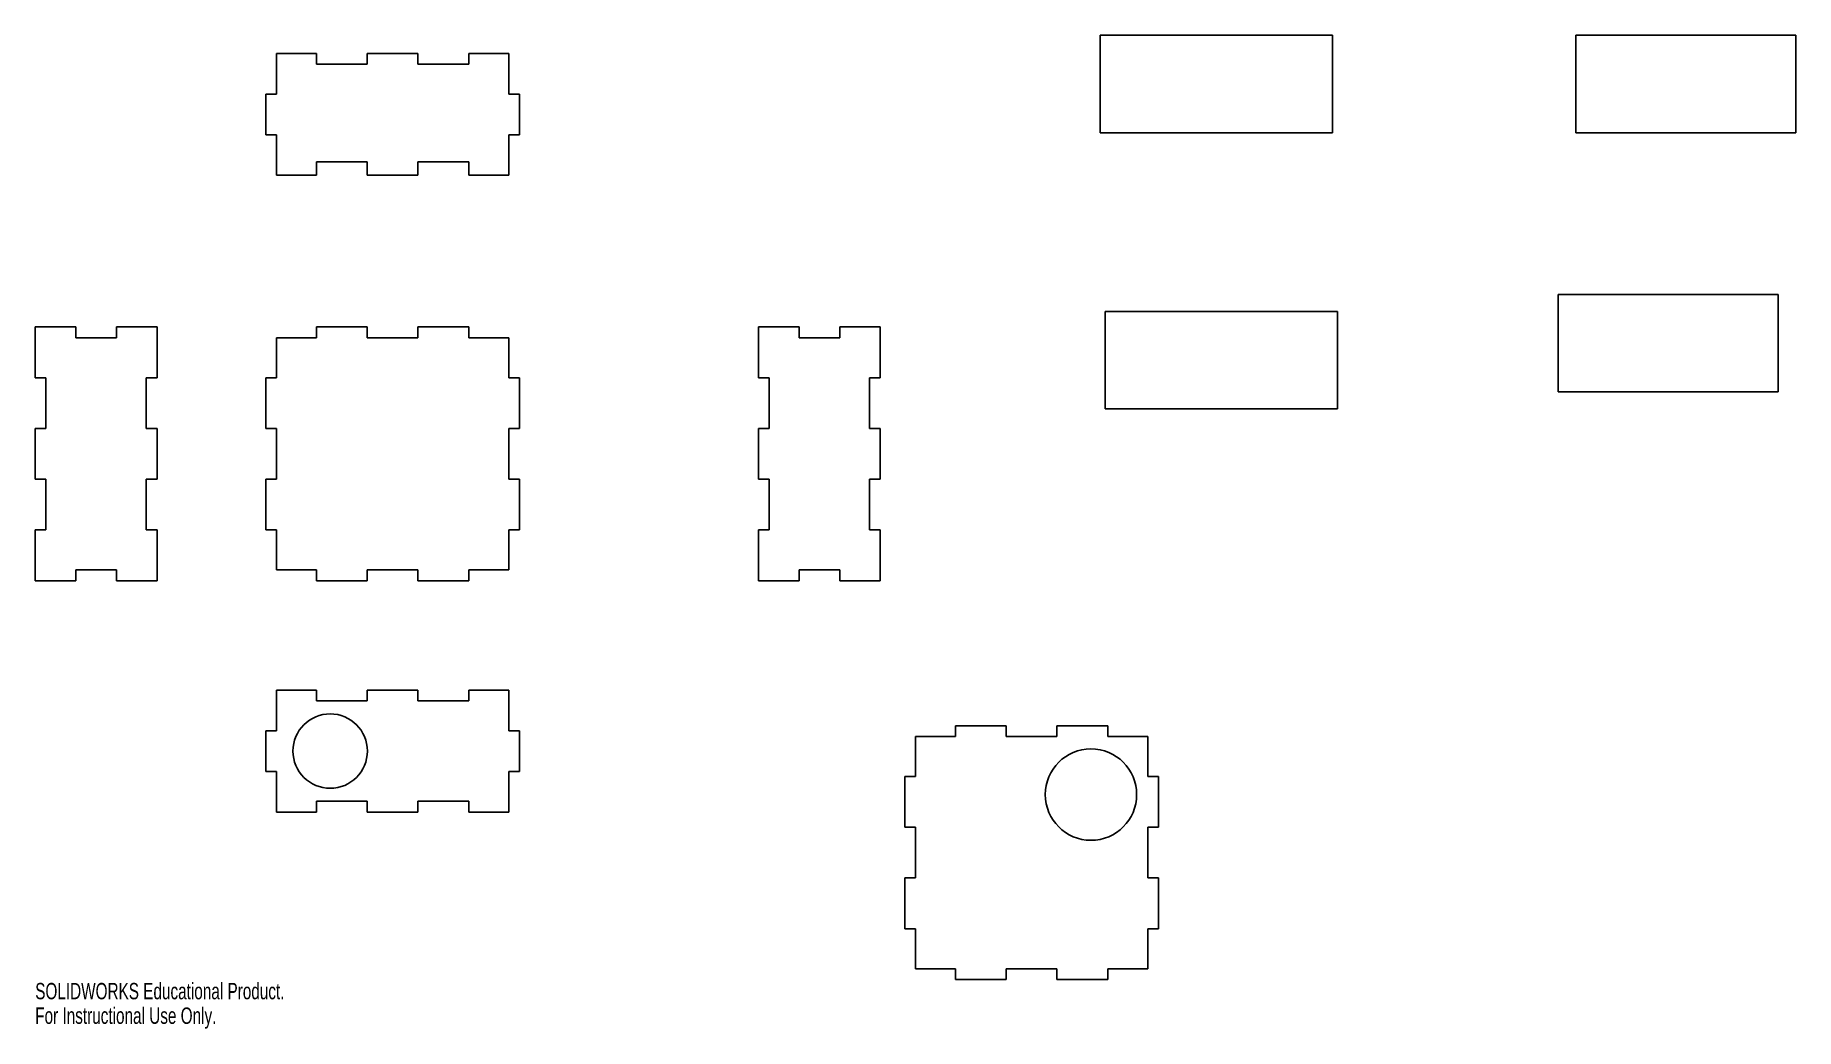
# Model space of a CAD drawing. Header units: millimetres. Extents: x -19.9 to 32.2, y -10.4 to 18.9.
import ezdxf

# ---------------------------------------------------------------- set-up
doc = ezdxf.new("R2010")
doc.units = ezdxf.units.MM
doc.styles.add('SLDTEXTSTYLE0', font='TXT', dxfattribs={"width": 0.7})

msp = doc.modelspace()

# ---------------------------------------------------------------- linework, layer by layer
at = {"color": 7, "linetype": 'Continuous', "lineweight": 25}
for p, q in [((18.453, 18.947), (11.593, 18.947)), ((11.593, 18.947), (11.593, 16.067)), ((18.453, 16.067), (18.453, 18.947)), ((32.153, 18.947), (25.653, 18.947)), ((25.653, 18.947), (25.653, 16.067)), ((32.153, 16.067), (32.153, 18.947)), ((-11.575, 18.407), (-12.757, 18.407)), ((-12.757, 18.407), (-12.757, 17.207)), ((-11.575, 18.407), (-11.575, 18.089)), ((-8.575, 18.407), (-10.075, 18.407)), ((-10.075, 18.089), (-10.075, 18.407)), ((-8.575, 18.407), (-8.575, 18.089)), ((-5.893, 18.407), (-7.075, 18.407)), ((-7.075, 18.089), (-7.075, 18.407)), ((-5.893, 18.407), (-5.893, 17.207)), ((-11.575, 18.089), (-10.075, 18.089)), ((-8.575, 18.089), (-7.075, 18.089)), ((-13.075, 17.207), (-13.075, 16.007)), ((-13.075, 17.207), (-12.757, 17.207)), ((-5.575, 17.207), (-5.893, 17.207)), ((-5.575, 16.007), (-5.575, 17.207)), ((-12.757, 16.007), (-13.075, 16.007)), ((-12.757, 16.007), (-12.757, 14.807)), ((-5.893, 16.007), (-5.575, 16.007)), ((-5.893, 16.007), (-5.893, 14.807)), ((11.593, 16.067), (18.453, 16.067)), ((25.653, 16.067), (32.153, 16.067)), ((-11.575, 15.21), (-10.075, 15.21)), ((-11.575, 14.807), (-11.575, 15.21)), ((-10.075, 15.21), (-10.075, 14.807)), ((-8.575, 15.21), (-7.075, 15.21)), ((-8.575, 14.807), (-8.575, 15.21)), ((-7.075, 15.21), (-7.075, 14.807)), ((-12.757, 14.807), (-11.575, 14.807)), ((-10.075, 14.807), (-8.575, 14.807)), ((-7.075, 14.807), (-5.893, 14.807)), ((31.629, 11.286), (25.129, 11.286)), ((25.129, 11.286), (25.129, 8.406)), ((31.629, 8.406), (31.629, 11.286)), ((18.602, 10.784), (11.742, 10.784)), ((11.742, 10.784), (11.742, 7.904)), ((18.602, 7.904), (18.602, 10.784)), ((-19.889, 10.328), (-19.889, 8.828)), ((-18.689, 10.328), (-19.889, 10.328)), ((-18.689, 10.328), (-18.689, 10.01)), ((-18.689, 10.01), (-17.489, 10.01)), ((-17.489, 10.328), (-17.489, 10.01)), ((-16.289, 10.328), (-17.489, 10.328)), ((-16.289, 8.828), (-16.289, 10.328)), ((-12.757, 10.01), (-12.757, 8.828)), ((-12.757, 10.01), (-11.575, 10.01)), ((-11.575, 10.328), (-11.575, 10.01)), ((-10.075, 10.328), (-11.575, 10.328)), ((-10.075, 10.01), (-10.075, 10.328)), ((-10.075, 10.01), (-8.575, 10.01)), ((-8.575, 10.01), (-8.575, 10.328)), ((-7.075, 10.328), (-8.575, 10.328)), ((-7.075, 10.01), (-7.075, 10.328)), ((-7.075, 10.01), (-5.893, 10.01)), ((-5.893, 10.01), (-5.893, 8.828)), ((1.491, 10.328), (1.491, 8.828)), ((2.691, 10.328), (1.491, 10.328)), ((2.691, 10.328), (2.691, 10.01)), ((2.691, 10.01), (3.891, 10.01)), ((3.891, 10.01), (3.891, 10.328)), ((5.091, 10.328), (3.891, 10.328)), ((5.091, 8.828), (5.091, 10.328)), ((-19.889, 8.828), (-19.571, 8.828)), ((-19.571, 8.828), (-19.571, 7.328)), ((-16.289, 8.828), (-16.607, 8.828)), ((-16.607, 8.828), (-16.607, 7.328)), ((-13.075, 8.828), (-13.075, 7.328)), ((-13.075, 8.828), (-12.757, 8.828)), ((-5.893, 8.828), (-5.575, 8.828)), ((-5.575, 7.328), (-5.575, 8.828)), ((1.491, 8.828), (1.808, 8.828)), ((1.808, 8.828), (1.808, 7.328)), ((5.091, 8.828), (4.773, 8.828)), ((4.773, 8.828), (4.773, 7.328)), ((25.129, 8.406), (31.629, 8.406)), ((11.742, 7.904), (18.602, 7.904)), ((-19.889, 7.328), (-19.889, 5.828)), ((-19.571, 7.328), (-19.889, 7.328)), ((-16.607, 7.328), (-16.289, 7.328)), ((-16.289, 5.828), (-16.289, 7.328)), ((-12.757, 7.328), (-13.075, 7.328)), ((-12.757, 7.328), (-12.757, 5.828)), ((-5.893, 7.328), (-5.893, 5.828)), ((-5.575, 7.328), (-5.893, 7.328)), ((1.491, 7.328), (1.491, 5.828)), ((1.808, 7.328), (1.491, 7.328)), ((4.773, 7.328), (5.091, 7.328)), ((5.091, 5.828), (5.091, 7.328)), ((-19.571, 5.828), (-19.889, 5.828)), ((-19.571, 5.828), (-19.571, 4.328)), ((-16.289, 5.828), (-16.607, 5.828)), ((-16.607, 5.828), (-16.607, 4.328)), ((-13.075, 5.828), (-13.075, 4.328)), ((-12.757, 5.828), (-13.075, 5.828)), ((-5.575, 5.828), (-5.893, 5.828)), ((-5.575, 4.328), (-5.575, 5.828)), ((1.491, 5.828), (1.808, 5.828)), ((1.808, 5.828), (1.808, 4.328)), ((5.091, 5.828), (4.773, 5.828)), ((4.773, 5.828), (4.773, 4.328)), ((-19.571, 4.328), (-19.889, 4.328)), ((-19.889, 4.328), (-19.889, 2.828)), ((-16.607, 4.328), (-16.289, 4.328)), ((-16.289, 2.828), (-16.289, 4.328)), ((-12.757, 4.328), (-13.075, 4.328)), ((-12.757, 4.328), (-12.757, 3.146)), ((-5.575, 4.328), (-5.893, 4.328)), ((-5.893, 4.328), (-5.893, 3.146)), ((1.491, 4.328), (1.491, 2.828)), ((1.808, 4.328), (1.491, 4.328)), ((4.773, 4.328), (5.091, 4.328)), ((5.091, 2.828), (5.091, 4.328)), ((-18.689, 3.146), (-17.489, 3.146)), ((-18.689, 2.828), (-18.689, 3.146)), ((-17.489, 3.146), (-17.489, 2.828)), ((-12.757, 3.146), (-11.575, 3.146)), ((-11.575, 2.828), (-11.575, 3.146)), ((-10.075, 3.146), (-8.575, 3.146)), ((-10.075, 3.146), (-10.075, 2.828)), ((-8.575, 2.828), (-8.575, 3.146)), ((-7.075, 3.146), (-5.893, 3.146)), ((-7.075, 3.146), (-7.075, 2.828)), ((2.691, 3.146), (3.891, 3.146)), ((2.691, 2.828), (2.691, 3.146)), ((3.891, 3.146), (3.891, 2.828)), ((-19.889, 2.828), (-18.689, 2.828)), ((-17.489, 2.828), (-16.289, 2.828)), ((-11.575, 2.828), (-10.075, 2.828)), ((-8.575, 2.828), (-7.075, 2.828)), ((1.491, 2.828), (2.691, 2.828)), ((3.891, 2.828), (5.091, 2.828)), ((-12.757, -0.405), (-12.757, -1.605)), ((-11.575, -0.405), (-12.757, -0.405)), ((-11.575, -0.723), (-11.575, -0.405)), ((-10.075, -0.405), (-10.075, -0.723)), ((-8.575, -0.405), (-10.075, -0.405)), ((-8.575, -0.723), (-8.575, -0.405)), ((-7.075, -0.405), (-7.075, -0.723)), ((-5.893, -0.405), (-7.075, -0.405)), ((-5.893, -0.405), (-5.893, -1.605)), ((-11.575, -0.723), (-10.075, -0.723)), ((-8.575, -0.723), (-7.075, -0.723)), ((7.313, -1.454), (7.313, -1.772)), ((8.813, -1.454), (7.313, -1.454)), ((8.813, -1.772), (8.813, -1.454)), ((10.313, -1.772), (10.313, -1.454)), ((11.813, -1.454), (10.313, -1.454)), ((11.813, -1.772), (11.813, -1.454)), ((-13.075, -1.605), (-13.075, -2.805)), ((-13.075, -1.605), (-12.757, -1.605)), ((-5.575, -1.605), (-5.893, -1.605)), ((-5.575, -2.805), (-5.575, -1.605)), ((6.131, -1.772), (6.131, -2.954)), ((6.131, -1.772), (7.313, -1.772)), ((8.813, -1.772), (10.313, -1.772)), ((11.813, -1.772), (12.999, -1.772)), ((12.999, -1.772), (12.999, -2.954)), ((-12.757, -2.805), (-13.075, -2.805)), ((-12.757, -2.805), (-12.757, -4.005)), ((-5.893, -2.805), (-5.893, -4.005)), ((-5.893, -2.805), (-5.575, -2.805)), ((5.817, -2.954), (5.817, -4.454)), ((5.817, -2.954), (6.131, -2.954)), ((12.999, -2.954), (13.317, -2.954)), ((13.317, -4.454), (13.317, -2.954)), ((-12.757, -4.005), (-11.575, -4.005)), ((-11.575, -3.687), (-10.075, -3.687)), ((-11.575, -4.005), (-11.575, -3.687)), ((-10.075, -3.687), (-10.075, -4.005)), ((-10.075, -4.005), (-8.575, -4.005)), ((-8.575, -4.005), (-8.575, -3.687)), ((-8.575, -3.687), (-7.075, -3.687)), ((-7.075, -3.687), (-7.075, -4.005)), ((-7.075, -4.005), (-5.893, -4.005)), ((6.131, -4.454), (5.817, -4.454)), ((6.131, -4.454), (6.131, -5.954)), ((13.317, -4.454), (12.999, -4.454)), ((12.999, -4.454), (12.999, -5.954)), ((6.131, -5.954), (5.817, -5.954)), ((5.817, -5.954), (5.817, -7.454)), ((13.317, -5.954), (12.999, -5.954)), ((13.317, -7.454), (13.317, -5.954)), ((6.131, -7.454), (5.817, -7.454)), ((6.131, -7.454), (6.131, -8.636)), ((13.317, -7.454), (12.999, -7.454)), ((12.999, -7.454), (12.999, -8.636)), ((6.131, -8.636), (7.313, -8.636)), ((7.313, -8.954), (7.313, -8.636)), ((8.813, -8.636), (10.313, -8.636)), ((8.813, -8.636), (8.813, -8.954)), ((10.313, -8.954), (10.313, -8.636)), ((11.813, -8.636), (12.999, -8.636)), ((11.813, -8.636), (11.813, -8.954)), ((7.313, -8.954), (8.813, -8.954)), ((10.313, -8.954), (11.813, -8.954))]:
    msp.add_line(p, q, dxfattribs=at)
for centre, radius in [((-11.17, -2.205), 1.1), ((11.319, -3.49), 1.35)]:
    msp.add_circle(centre, radius, dxfattribs=at)

# ---------------------------------------------------------------- texts
at = {"color": 7, "linetype": 'Continuous', "char_height": 0.48336, "attachment_point": 1, "style": 'SLDTEXTSTYLE0'}
for s, insert in [('SOLIDWORKS Educational Product.', (-19.889, -9.055)), ('For Instructional Use Only.', (-19.889, -9.781))]:
    msp.add_mtext(s, dxfattribs=dict(at, insert=insert))

doc.saveas('drawing.dxf')
